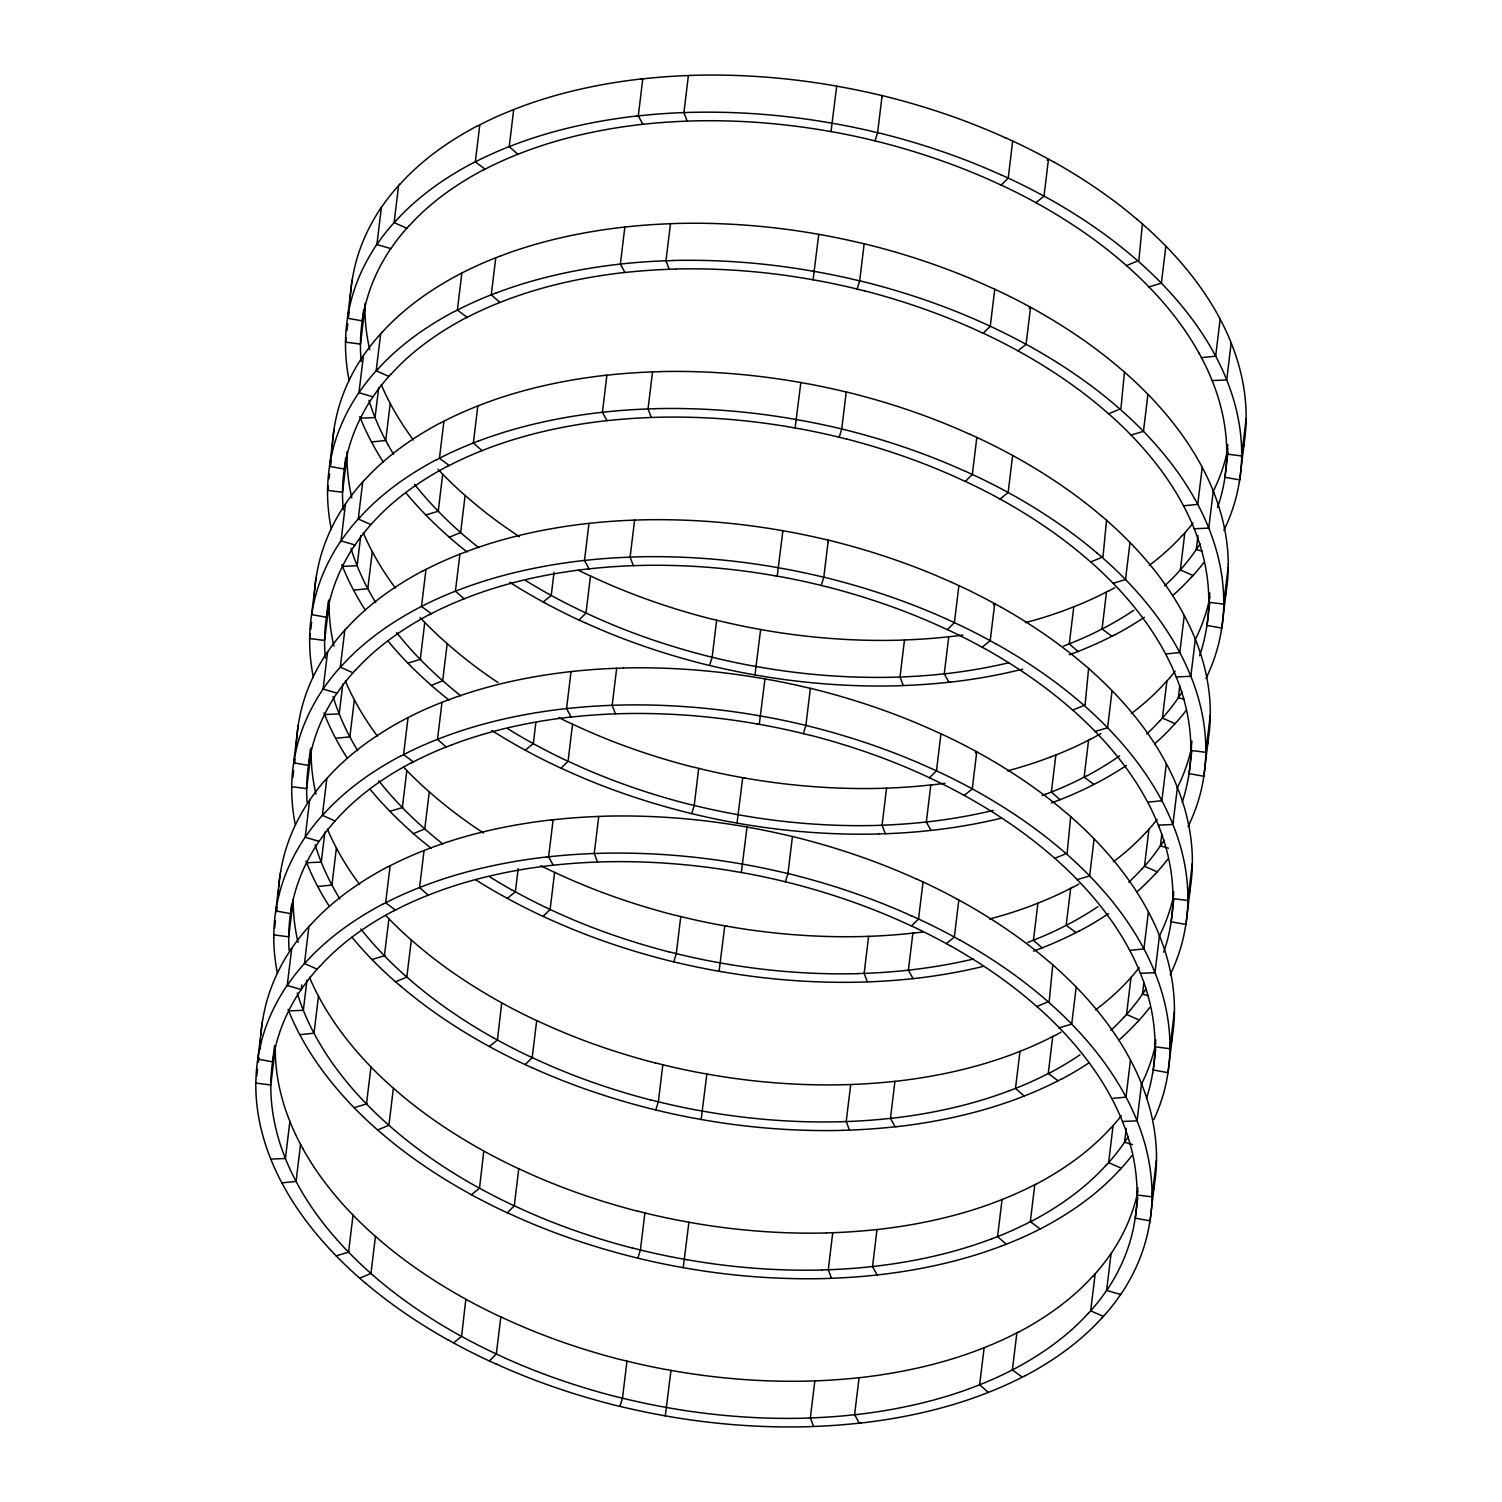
<?xml version="1.0" encoding="UTF-8"?>
<svg xmlns="http://www.w3.org/2000/svg" width="1502" height="1502" viewBox="0 0 1502 1502"><rect width="100%" height="100%" fill="white"/><g stroke="black" fill="none" stroke-linecap="round" stroke-linejoin="round"><path stroke-width="1.5" d="M260.334 1048.865L260.39 1043.008A549.319 307.966 6.9 0 1 260.559 1039.102M273.777 937.736L273.852 931.86A549.319 307.966 6.9 0 1 275.223 914.418L276.086 908.654M278.302 897.858L278.321 894.817A549.319 307.966 6.9 0 1 278.602 888.977M296.232 749.686L296.269 746.625A549.319 307.966 6.9 0 1 297.64 729.183L298.504 723.438A522.095 292.702 6.9 0 1 326.948 652.75M311.214 748.015L311.139 753.722A550.107 308.417 6.9 0 0 315.964 794.22M314.162 601.495L314.2 598.453A549.319 307.966 6.9 0 1 315.57 581.011L316.434 575.247M329.145 599.824L329.069 605.531A550.107 308.417 6.9 0 0 333.895 646.029M332.092 453.304L332.13 450.262A549.319 307.966 6.9 0 1 333.519 432.82L334.364 427.056A522.095 292.702 6.9 0 1 362.808 356.387L366.432 351.374A490.196 274.828 6.9 0 1 378.035 336.692L382.259 331.961M347 457.359L347.075 451.633M365.005 303.46L364.93 309.168A550.107 308.417 6.9 0 0 369.755 349.666M1155 1044.641L1154.925 1050.367A534.299 299.555 6.9 0 1 1153.574 1067.34L1152.747 1072.935M1228.223 564.264L1228.148 570.14A549.319 307.966 6.9 0 1 1226.777 587.582L1225.914 593.346M262.306 1022.092L257.818 1059.135L272.594 1061.82L274.566 1045.599M280.236 873.901L275.748 910.944L290.524 913.629L291.651 904.373M298.166 725.71L293.679 762.772L308.454 765.438L310.426 749.235M316.096 577.538L311.609 614.581L326.403 617.266L328.356 601.044M334.026 429.347L329.539 466.39L344.334 469.075L345.723 457.509M351.956 281.174L347.469 318.217L362.264 320.902L363.653 309.318M256.711 1076.145L257.555 1069.199M258.4 1062.252L258.964 1057.615M274.659 927.954L275.486 921.008M276.612 911.752L277.175 907.114M292.871 777.454L293.697 770.507M294.542 763.579L295.105 758.942M310.238 633.9L309.675 638.538L324.62 640.434L329.088 603.391M310.801 629.282L311.627 622.335M328.168 485.728L327.605 490.365L342.55 492.262L347.037 455.2M329.013 478.781L329.576 474.144M330.684 464.888L331.247 460.25M346.098 337.537L345.535 342.174L360.48 344.071L364.967 307.028M346.943 330.59L347.788 323.643M348.614 316.697L349.177 312.078M311.158 751.582L306.69 788.625L291.745 786.729M291.707 948.4L287.239 985.443L301.226 989.555L301.789 984.918M309.637 800.209L305.169 837.252L319.156 841.364M327.586 652.018L323.099 689.061L337.105 693.192M345.516 503.846L341.029 540.889L355.035 545.001M363.446 355.655L358.959 392.698L372.965 396.828M381.377 207.483L376.889 244.526L390.895 248.637M308.924 926.49L304.455 963.533L317.166 969.166M326.854 778.299L322.386 815.361L335.096 820.974M344.803 630.127L340.316 667.17L353.045 672.783M362.733 481.935L358.246 518.979L370.975 524.611M380.663 333.763L376.176 370.806L388.905 376.42M398.593 185.572L394.106 222.615L406.835 228.248M289.886 1121.412L285.399 1158.474L270.811 1159.112M306.971 980.186L303.329 1010.283L288.741 1010.921M324.901 831.995L321.259 862.092L306.671 862.749M342.832 683.823L339.189 713.919L324.601 714.558M360.762 535.632L357.119 565.728L342.531 566.385M378.711 387.441L375.068 417.556L360.48 418.194M300.55 1144.374L296.063 1181.417L281.85 1182.863M318.48 996.183L314.012 1033.226L299.78 1034.671M336.41 848.01L331.942 885.053L317.729 886.499M354.359 699.819L349.872 736.862L335.659 738.308M372.289 551.628L367.802 588.69L353.59 590.136M390.22 403.456L385.732 440.499L371.52 441.945M390.126 865.772L385.639 902.815L395.477 910.099L400.001 907.734A408.957 229.28 6.9 0 1 426.887 895.718L433.928 892.977A387.835 217.433 6.9 0 1 551.76 865.34L560.34 864.495A379.293 212.646 6.9 0 1 595.036 862.129L603.842 861.829A388.642 217.884 6.9 0 1 738.946 872.118L747.996 873.695A410.459 230.125 6.9 0 1 783.894 881.43L792.793 883.645A442.696 248.187 6.9 0 1 911.432 926.021M408.056 717.58L403.569 754.624L413.407 761.908L417.931 759.561A408.957 229.28 6.9 0 1 444.836 747.527L451.858 744.785M425.986 569.408L421.499 606.451L431.337 613.717L435.862 611.37A408.957 229.28 6.9 0 1 462.766 599.336L469.788 596.594A387.835 217.433 6.9 0 1 587.639 568.976M443.916 421.217L439.448 458.26L449.267 465.545L453.811 463.179A408.957 229.28 6.9 0 1 480.696 451.163L487.718 448.422A387.835 217.433 6.9 0 1 605.569 420.785L614.13 419.959A379.293 212.646 6.9 0 1 648.826 417.575L657.632 417.274A388.642 217.884 6.9 0 1 792.737 427.563L801.786 429.159A410.459 230.125 6.9 0 1 837.684 436.875L846.584 439.091M461.846 273.026L457.378 310.088L467.197 317.354L471.741 315.007A408.957 229.28 6.9 0 1 498.626 302.972L505.667 300.231A387.835 217.433 6.9 0 1 623.499 272.594L632.06 271.768A379.293 212.646 6.9 0 1 666.757 269.384L675.562 269.102M479.795 124.854L475.308 161.897L485.127 169.182L489.671 166.816A408.957 229.28 6.9 0 1 516.557 154.8L523.597 152.059A387.835 217.433 6.9 0 1 641.429 124.422L649.99 123.577A379.293 212.646 6.9 0 1 684.687 121.211L693.492 120.911A388.642 217.884 6.9 0 1 828.597 131.2L837.647 132.777A410.459 230.125 6.9 0 1 873.544 140.512L882.444 142.728A442.696 248.187 6.9 0 1 1001.083 185.103M348.558 1252.142L353.045 1215.099M366.488 1103.97L370.975 1066.927M384.418 955.779L388.905 918.736M402.348 807.607L406.835 770.564M420.297 659.416L424.766 622.372M438.227 511.224L442.696 474.181M302.878 1148.673A550.314 308.53 6.9 0 0 348.295 1210.161L353.439 1215.512A534.393 299.611 6.9 0 0 375.444 1236.428L370.975 1273.471L359.598 1278.183L358.771 1277.357A549.413 308.023 6.9 0 1 336.148 1255.86A564.527 316.49 6.9 0 1 284.216 1187.181L281.005 1181.267A571.473 320.395 6.9 0 1 272.575 1163.412L270.135 1157.441A565.127 316.828 6.9 0 1 255.809 1085.908L255.922 1080.051A549.319 307.966 6.9 0 1 257.293 1062.59L258.156 1056.845A522.095 292.702 6.9 0 1 286.6 986.157M351.937 937.192A564.527 316.49 6.9 0 0 371.97 959.496A549.413 308.023 6.9 0 0 394.632 980.994L395.458 981.801L406.835 977.107L411.323 940.064A534.393 299.611 6.9 0 1 389.3 919.149L385.751 915.45M403.681 767.259L407.23 770.958A534.393 299.611 6.9 0 0 429.253 791.873L424.766 828.916A508.896 285.305 6.9 0 0 442.846 843.993M387.798 640.828A564.527 316.49 6.9 0 0 407.849 663.133A549.413 308.023 6.9 0 0 430.492 684.63L431.318 685.438L442.696 680.744L447.183 643.682A534.393 299.611 6.9 0 1 425.16 622.786L420.053 617.435M437.983 469.244L443.09 474.594A534.393 299.611 6.9 0 0 465.113 495.51L460.626 532.553A508.896 285.305 6.9 0 0 478.706 547.61M424.052 850.507L419.565 887.551L428.22 895.192M441.982 702.316L437.495 739.36L446.15 747.02M459.912 554.125L455.425 591.187L464.08 598.829M477.843 405.953L473.355 442.996L482.011 450.638M495.773 257.762L491.285 294.805L499.941 302.465M513.703 109.59L509.234 146.633L517.871 154.274M518.171 868.644L515.374 891.812L507.3 898.346M535.838 722.781L533.304 743.621L525.249 750.155M554.05 572.281L551.234 595.449L543.18 601.983M553.111 819.773L548.624 856.816L553.262 865.246M571.042 671.582L566.554 708.625L571.192 717.055M588.972 523.409L584.503 560.453L589.122 568.882M606.902 375.218L602.433 412.261L607.052 420.691M624.851 227.027L620.364 264.089L624.982 272.519M642.781 78.855L638.294 115.898L642.912 124.328M507.244 1212.771L514.266 1205.843L518.753 1168.781A475.345 266.492 6.9 0 1 487.662 1153.142L480.152 1149.011A508.896 285.305 6.9 0 1 393.468 1088.218M525.174 1064.599L532.196 1057.652L536.683 1020.609A475.345 266.492 6.9 0 1 505.592 1004.969L498.082 1000.82A508.896 285.305 6.9 0 1 411.398 940.027M561.035 768.217L568.056 761.289L572.544 724.246A475.345 266.492 6.9 0 1 558.744 717.58M598.735 816.468L594.248 853.512L597.514 862.035M616.665 668.277L612.178 705.32L615.444 713.863M634.595 520.105L630.108 557.148L633.375 565.672M652.525 371.914L648.038 408.957L651.305 417.481M670.455 223.723L665.987 260.785L669.254 269.309M688.385 75.551L683.917 112.594L687.184 121.118M500.917 1316.897A442.696 248.187 6.9 0 0 619.5 1359.366L626.972 1361.094L622.485 1398.137L619.913 1406.36A425.479 238.536 6.9 0 0 657.125 1414.358L666.494 1416.067A403.662 226.314 6.9 0 0 806.856 1426.75L815.98 1426.374A394.313 221.076 6.9 0 0 852.066 1423.896L860.928 1422.976M637.486 1211.1L644.902 1212.921L640.415 1249.964L637.843 1258.169A454.261 254.664 6.9 0 1 514.21 1215.869L505.855 1212.133A490.365 274.922 6.9 0 1 473.787 1196.005L466.033 1191.743A522.32 292.834 6.9 0 1 382.822 1134.386L376.702 1129.166A549.413 308.023 6.9 0 1 354.078 1107.669A564.527 316.49 6.9 0 1 302.146 1038.99L298.936 1033.076A571.473 320.395 6.9 0 1 290.506 1015.239L288.065 1009.269M655.416 1062.909L662.833 1064.73L658.345 1101.773L655.773 1109.978A454.261 254.664 6.9 0 1 532.14 1067.678M554.707 872.343A442.696 248.187 6.9 0 0 673.29 914.812L680.763 916.539L676.294 953.582L673.703 961.806A425.479 238.536 6.9 0 0 710.915 969.804L720.284 971.512M691.277 766.546L698.693 768.367L694.224 805.41L691.633 813.615A454.261 254.664 6.9 0 1 568 771.315L559.645 767.578A490.365 274.922 6.9 0 1 527.577 751.451L519.823 747.189A522.32 292.834 6.9 0 1 491.792 730.46M590.568 575.979A442.696 248.187 6.9 0 0 709.151 618.448L716.642 620.176L712.155 657.219L709.564 665.442A425.479 238.536 6.9 0 0 746.776 673.44L756.144 675.149A403.662 226.314 6.9 0 0 896.525 685.832L905.65 685.456A394.313 221.076 6.9 0 0 941.716 682.978L950.578 682.058M670.981 1370.425L665.311 1415.842M688.911 1222.234L683.241 1267.65M706.86 1074.061L701.171 1119.478M724.79 925.87L719.101 971.287M742.72 777.679L737.031 823.115M760.65 629.507L754.962 674.924M747.038 827.076L741.35 872.493M764.969 678.885L759.28 724.321M782.899 530.713L777.21 576.13M800.829 382.522L795.14 427.939M818.759 234.35L813.089 279.766M836.689 86.158L831.019 131.575M785.358 881.824L787.949 873.62L792.436 836.558A425.479 238.536 6.9 0 0 755.224 828.56L745.856 826.851A403.662 226.314 6.9 0 0 605.475 816.168L596.35 816.544A394.313 221.076 6.9 0 0 560.284 819.022L551.422 819.942M623.405 667.996A403.662 226.314 6.9 0 1 763.767 678.735L773.154 680.368A425.479 238.536 6.9 0 1 810.367 688.385L805.879 725.428L803.307 733.633L801.824 733.239A410.459 230.125 6.9 0 0 765.926 725.522L756.895 723.87M774.825 575.698L783.856 577.331A410.459 230.125 6.9 0 1 819.754 585.067L821.237 585.461L823.809 577.237L828.297 540.194A425.479 238.536 6.9 0 0 791.085 532.196L781.716 530.488M659.284 371.614A403.662 226.314 6.9 0 1 799.627 382.353L809.015 384.005A425.479 238.536 6.9 0 1 846.227 392.022L841.74 429.065L839.167 437.27M675.543 269.027A388.642 217.884 6.9 0 1 810.667 279.372L819.716 280.968A410.459 230.125 6.9 0 1 855.614 288.684L857.098 289.079L859.67 280.874L864.157 243.831A425.479 238.536 6.9 0 0 826.945 235.833L817.576 234.124A403.662 226.314 6.9 0 0 677.214 223.441L668.071 223.817A394.313 221.076 6.9 0 0 632.004 226.276L623.142 227.215A402.855 225.863 6.9 0 0 500.748 255.884M875.028 140.906L877.619 132.702L882.087 95.64A425.479 238.536 6.9 0 0 844.875 87.642L835.506 85.933A403.662 226.314 6.9 0 0 695.144 75.25L686.02 75.626A394.313 221.076 6.9 0 0 649.934 78.104L641.072 79.024M814.816 1380.882L810.348 1417.926L813.615 1426.449M832.746 1232.691L828.278 1269.734L831.545 1278.277M850.695 1084.519L846.208 1121.562L849.475 1130.086M868.625 936.328L864.138 973.371L867.405 981.895M886.555 788.137L882.068 825.18L885.335 833.723M904.486 639.965L899.998 677.008L903.265 685.532M859.088 1377.672L854.6 1414.715L859.219 1423.145M877.018 1229.481L872.531 1266.543L877.149 1274.973M894.948 1081.309L890.461 1118.352L895.098 1126.782M912.878 933.117L908.391 970.161L913.028 978.591M930.808 784.945L926.34 821.988L930.958 830.418M948.738 636.754L944.27 673.797L948.888 682.227M923.035 881.956L918.548 918.999L911.526 925.945A475.345 266.492 6.9 0 1 942.599 941.585L950.128 945.716M940.965 733.783L936.478 770.826L929.456 777.754A442.696 248.187 6.9 0 0 810.78 735.36M958.896 585.592L954.408 622.635L947.387 629.582A475.345 266.492 6.9 0 1 978.478 645.222L985.988 649.352M976.826 437.401L972.338 474.463L965.317 481.391A475.345 266.492 6.9 0 1 996.408 497.031L1003.918 501.18A508.896 285.305 6.9 0 1 1090.602 561.973M994.756 289.229L990.269 326.272L983.247 333.219A475.345 266.492 6.9 0 1 1014.338 348.858L1021.848 352.989A508.896 285.305 6.9 0 1 1108.532 413.782M1012.686 141.038L1008.217 178.081L1001.177 185.028A475.345 266.492 6.9 0 1 1032.268 200.667L1039.778 204.798A508.896 285.305 6.9 0 1 1126.462 265.61A534.393 299.611 6.9 0 1 1148.561 286.488L1153.686 291.839A550.314 308.53 6.9 0 1 1199.122 353.327M958.82 900.017L954.352 937.06L946.279 943.613M1012.63 455.481L1008.142 492.525L1000.069 499.058M984.129 1347.726L979.642 1384.769L988.297 1392.41M1002.059 1199.535L997.572 1236.578L1006.227 1244.238M1019.989 1051.362L1015.502 1088.406L1024.157 1096.047M1037.92 903.171L1033.432 940.214L1042.088 947.875M1055.85 754.98L1051.362 792.023L1060.018 799.684M1073.78 606.808L1069.293 643.851L1077.948 651.492M956.492 898.74L964.228 903.002A522.32 292.834 6.9 0 1 1047.457 960.36L1052.752 964.735L1049.091 1002.604A549.413 308.023 6.9 0 1 1071.715 1024.101A564.527 316.49 6.9 0 1 1123.646 1092.78L1126.857 1098.694A571.473 320.395 6.9 0 1 1135.287 1116.549L1137.727 1122.52A565.127 316.828 6.9 0 1 1152.034 1194.052L1151.94 1199.91A549.319 307.966 6.9 0 1 1150.551 1217.371L1149.706 1223.116M810.404 688.292A454.261 254.664 6.9 0 1 934 730.685L942.355 734.422A490.365 274.922 6.9 0 1 974.423 750.549L982.177 754.811A522.32 292.834 6.9 0 1 1065.387 812.169L1070.682 816.562L1067.021 854.431A549.413 308.023 6.9 0 1 1089.645 875.929A564.527 316.49 6.9 0 1 1141.576 944.608L1144.787 950.522A571.473 320.395 6.9 0 1 1153.217 968.358L1155.658 974.329A565.127 316.828 6.9 0 1 1169.964 1045.861L1169.87 1051.738A549.319 307.966 6.9 0 1 1168.481 1069.18L1167.636 1074.944A522.095 292.702 6.9 0 1 1153.874 1119.478M1000.144 606.601A522.32 292.834 6.9 0 1 1083.317 663.978L1088.612 668.371L1084.951 706.24A549.413 308.023 6.9 0 1 1107.575 727.738A564.527 316.49 6.9 0 1 1159.506 796.417L1162.717 802.331A571.473 320.395 6.9 0 1 1171.147 820.167L1173.588 826.156A565.127 316.828 6.9 0 1 1187.913 897.67L1187.8 903.547A549.319 307.966 6.9 0 1 1186.43 920.989L1185.566 926.753M1101.323 515.787L1106.542 520.199L1102.881 558.049A549.413 308.023 6.9 0 1 1125.505 579.547A564.527 316.49 6.9 0 1 1177.437 648.226L1180.647 654.14A571.473 320.395 6.9 0 1 1189.077 671.995L1191.518 677.965A565.127 316.828 6.9 0 1 1205.843 749.498L1205.731 755.375A549.319 307.966 6.9 0 1 1204.36 772.817L1203.496 778.562A522.095 292.702 6.9 0 1 1188.044 826.663M864.213 243.737A454.261 254.664 6.9 0 1 987.79 286.131L996.145 289.867A490.365 274.922 6.9 0 1 1028.213 305.995L1035.967 310.257A522.32 292.834 6.9 0 1 1119.178 367.615L1124.472 372.008L1120.811 409.877A549.413 308.023 6.9 0 1 1143.454 431.374A564.527 316.49 6.9 0 1 1195.367 500.053M1137.183 219.405L1142.402 223.817L1138.741 261.686A549.413 308.023 6.9 0 1 1161.384 283.183A564.527 316.49 6.9 0 1 1213.297 351.862L1216.507 357.776A571.473 320.395 6.9 0 1 1224.956 375.631L1227.378 381.602A565.127 316.828 6.9 0 1 1241.703 453.135L1241.61 458.992A549.319 307.966 6.9 0 1 1240.22 476.453L1239.357 482.198M1018.731 1331.917L1016.873 1332.818L1012.386 1369.862L1007.842 1372.227A408.957 229.28 6.9 0 1 980.956 1384.262L973.934 1387.003A387.835 217.433 6.9 0 1 856.084 1414.621M1036.662 1183.726L1034.803 1184.646L1030.316 1221.689L1025.791 1224.036A408.957 229.28 6.9 0 1 998.886 1236.071L991.864 1238.812M1054.592 1035.554L1052.733 1036.455L1048.246 1073.498L1043.721 1075.864A408.957 229.28 6.9 0 1 1016.816 1087.88L1009.795 1090.621M1072.522 887.363L1070.663 888.283L1066.176 925.326L1061.651 927.673A408.957 229.28 6.9 0 1 1034.765 939.708L1027.725 942.449M1090.452 739.191L1088.593 740.092L1084.125 777.135L1079.581 779.5A408.957 229.28 6.9 0 1 1052.695 791.516L1045.655 794.258M1108.382 590.999L1106.523 591.901L1102.055 628.944L1097.511 631.309A408.957 229.28 6.9 0 1 1070.626 643.344L1063.585 646.085M1052.752 964.735L1053.559 965.561A549.413 308.023 6.9 0 1 1076.202 987.058L1071.715 1024.101L1058.816 1027.969M1070.682 816.562L1071.508 817.37A549.413 308.023 6.9 0 1 1094.132 838.867L1089.645 875.929L1076.746 879.778M1106.542 520.199L1107.368 521.006A549.413 308.023 6.9 0 1 1129.992 542.504L1125.524 579.547L1112.625 583.414M1124.472 372.008L1125.298 372.834A549.413 308.023 6.9 0 1 1147.922 394.331L1143.454 431.374L1130.555 435.223M1142.402 223.817L1143.229 224.643A549.413 308.023 6.9 0 1 1165.852 246.14L1161.384 283.183L1148.486 287.051M1095.165 1273.752L1090.677 1310.814L1103.407 1316.428M1113.095 1125.58L1108.607 1162.623L1121.337 1168.237M1131.025 977.389L1126.556 1014.432L1139.267 1020.065M1148.955 829.217L1144.486 866.26L1157.197 871.873M1166.904 681.026L1162.417 718.069L1175.146 723.701M1184.834 532.835L1180.347 569.896L1193.076 575.51M1130.48 1060.055L1125.993 1097.098L1111.78 1098.544M1148.41 911.864L1143.923 948.926L1129.711 950.372M1166.341 763.692L1161.872 800.735L1147.641 802.181M1184.271 615.501L1179.802 652.544L1165.59 653.99M1202.22 467.329L1197.732 504.372L1183.52 505.817M1220.15 319.137L1215.662 356.181L1201.45 357.626M1111.104 1253.363L1106.617 1290.406L1120.623 1294.517M1126.237 1128.34L1124.547 1142.233L1132.564 1144.58M1143.886 982.458L1142.496 994.042L1148.486 995.807M1161.816 834.286L1160.426 845.851L1168.425 848.217M1179.746 686.095L1178.357 697.679L1184.346 699.444M1197.958 535.594L1196.287 549.488L1202.295 551.253M1141.52 1083.806L1137.052 1120.849L1122.463 1121.487M1159.469 935.615L1154.982 972.676L1140.393 973.315M1177.399 787.442L1172.912 824.485L1158.324 825.124M1195.329 639.251L1190.842 676.294L1176.254 676.951M1213.259 491.079L1208.772 528.122L1194.184 528.76M1231.189 342.888L1226.702 379.931L1212.114 380.588M1137.878 1188.026L1137.033 1194.972L1151.978 1196.869L1156.465 1159.826M1155.808 1039.853L1154.963 1046.8L1169.908 1048.696L1174.395 1011.635M1173.738 891.662L1172.912 898.609L1187.838 900.505L1192.325 863.462M1191.95 741.162L1190.842 750.418L1205.768 752.314L1210.255 715.271M1209.88 592.99L1208.772 602.246L1223.698 604.142L1228.185 567.099M1227.829 444.799L1226.702 454.055L1241.647 455.951L1246.116 418.908M1137.784 1197.319L1135.249 1218.16L1150.044 1220.826L1154.531 1183.783M1155.714 1049.128L1153.198 1069.968L1167.974 1072.653L1172.968 1032.137A549.319 307.966 6.9 0 0 1174.357 1014.695L1174.433 1008.818A565.127 316.828 6.9 0 0 1160.107 937.286L1157.704 931.315A571.473 320.395 6.9 0 0 1149.274 913.46L1146.082 907.546A564.527 316.49 6.9 0 0 1094.151 838.867M1173.926 898.628L1171.128 921.777L1185.904 924.462L1190.391 887.419M1191.856 750.456L1189.058 773.605L1203.834 776.29L1208.321 739.228M1209.786 602.264L1206.988 625.414L1221.764 628.099L1226.252 591.056M1227.998 451.764L1224.919 477.242L1239.694 479.908L1244.182 442.865M352.294 278.884L351.449 284.629A549.319 307.966 6.9 0 0 350.06 302.09M311.947 612.29L311.102 618.054A549.319 307.966 6.9 0 0 309.712 635.496L309.637 641.373A565.127 316.828 6.9 0 0 313.298 676.989M280.574 871.611L279.71 877.375A549.319 307.966 6.9 0 0 278.734 887.025M362.695 317.936L361.869 323.531A534.299 299.555 6.9 0 0 360.518 340.503L360.442 346.211A550.107 308.417 6.9 0 0 361.193 361.55M262.643 1019.802L261.78 1025.547A549.319 307.966 6.9 0 0 260.804 1035.216M344.765 466.127L343.939 471.722A534.299 299.555 6.9 0 0 342.587 488.694L342.512 494.402A550.107 308.417 6.9 0 0 343.263 509.741M308.905 762.49L308.079 768.085A534.299 299.555 6.9 0 0 306.727 785.058L306.652 790.765A550.107 308.417 6.9 0 0 307.084 802.256M273.045 1058.854L272.2 1064.449A534.299 299.555 6.9 0 0 270.867 1081.421L270.792 1087.129A550.107 308.417 6.9 0 0 284.742 1156.765L287.07 1162.567A556.435 311.965 6.9 0 0 295.293 1179.952L298.372 1185.716A550.314 308.53 6.9 0 0 343.808 1247.204L348.952 1252.555A534.393 299.611 6.9 0 0 370.975 1273.471A508.896 285.305 6.9 0 0 457.659 1334.283L465.245 1338.376A475.345 266.492 6.9 0 0 496.336 1354.015A442.696 248.187 6.9 0 0 615.013 1396.409L623.968 1398.531A410.459 230.125 6.9 0 0 659.866 1406.266L668.897 1407.9A388.642 217.884 6.9 0 0 804.039 1418.207L812.826 1417.832A379.293 212.646 6.9 0 0 847.522 1415.466L856.046 1414.565M1188.608 776.553L1189.453 770.958A534.299 299.555 6.9 0 0 1190.786 753.985L1190.861 748.278A550.107 308.417 6.9 0 0 1176.911 678.66L1174.583 672.84A556.435 311.965 6.9 0 0 1166.359 655.454L1163.28 649.709A550.314 308.53 6.9 0 0 1117.845 588.202L1112.7 582.851A534.393 299.611 6.9 0 0 1090.696 561.936L1102.055 557.242L1096.836 552.83M1221.426 630.389L1222.29 624.625A549.319 307.966 6.9 0 0 1223.661 607.183L1223.736 601.307A565.127 316.828 6.9 0 0 1209.429 529.774L1207.007 523.804A571.473 320.395 6.9 0 0 1198.577 505.967L1195.404 500.053M1190.053 889.71L1190.898 883.946A549.319 307.966 6.9 0 0 1192.288 866.504L1192.363 860.627A565.127 316.828 6.9 0 0 1178.037 789.094L1175.634 783.124A571.473 320.395 6.9 0 0 1167.204 765.288L1164.031 759.374A564.527 316.49 6.9 0 0 1112.081 690.676M881.618 97.348L882.087 95.64M827.827 541.903L828.297 540.194M380.851 208.234L384.362 203.202A490.196 274.828 6.9 0 1 395.965 188.52L400.189 183.77M376.364 245.277L379.875 240.245A490.196 274.828 6.9 0 1 391.478 225.563L395.721 220.813M390.426 249.313L393.824 244.432A475.176 266.398 6.9 0 1 405.071 230.2L409.182 225.6M358.434 393.468L361.944 388.417A490.196 274.828 6.9 0 1 373.547 373.754L377.791 369.004M340.503 541.64L344.014 536.608A490.196 274.828 6.9 0 1 355.617 521.926L359.842 517.176M354.547 545.677L357.964 540.795A475.176 266.398 6.9 0 1 369.21 526.564L373.303 521.983A440.799 247.117 6.9 0 1 447.277 466.371M327.042 652.788L330.553 647.737A490.196 274.828 6.9 0 1 342.174 633.074L346.399 628.324M336.617 693.868L340.034 688.986A475.176 266.398 6.9 0 1 351.28 674.755L355.373 670.155M291.181 949.151L294.692 944.12A490.196 274.828 6.9 0 1 306.314 929.438L310.538 924.688M286.694 986.194L290.205 981.163A490.196 274.828 6.9 0 1 301.827 966.481L306.051 961.731M300.757 990.231L304.155 985.35A475.176 266.398 6.9 0 1 315.42 971.118L319.513 966.518M1196.756 548.812L1193.358 553.694A475.176 266.398 6.9 0 1 1182.093 567.925L1178 572.525A440.799 247.117 6.9 0 1 1164.651 585.836M1142.966 993.366L1139.567 998.248A475.176 266.398 6.9 0 1 1128.302 1012.479L1124.209 1017.079M1111.574 1252.687L1108.176 1257.568A475.176 266.398 6.9 0 1 1096.929 1271.8L1092.818 1276.4M1107.105 1289.73L1103.688 1294.611A475.176 266.398 6.9 0 1 1092.442 1308.843L1088.349 1313.443M1121.149 1293.766L1117.638 1298.798A490.196 274.828 6.9 0 1 1106.035 1313.48L1101.811 1318.23M391.252 373.791L387.14 378.391A475.176 266.398 6.9 0 0 375.894 392.623L372.496 397.504A507.075 284.291 6.9 0 0 344.878 466.127M364.329 480.133L360.105 484.883A490.196 274.828 6.9 0 0 348.502 499.565L344.991 504.597A522.095 292.702 6.9 0 0 316.546 575.266M341.912 665.367L337.687 670.117A490.196 274.828 6.9 0 0 326.084 684.799L322.573 689.831A522.095 292.702 6.9 0 0 294.129 760.5L293.172 766.227A549.319 307.966 6.9 0 0 291.782 783.687L291.707 789.545A565.127 316.828 6.9 0 0 295.368 825.18M323.981 813.558L319.757 818.29A490.196 274.828 6.9 0 0 308.154 832.972L304.643 838.003A522.095 292.702 6.9 0 0 276.199 908.672M1182.487 535.482L1186.58 530.882A475.176 266.398 6.9 0 0 1193.02 523.053M1191.462 577.312L1195.686 572.562A490.196 274.828 6.9 0 0 1203.609 562.856M1160.07 720.697L1164.163 716.097A475.176 266.398 6.9 0 0 1175.428 701.885L1178.826 697.003A507.075 284.291 6.9 0 0 1182.13 692.065M1146.627 831.845L1150.72 827.245A475.176 266.398 6.9 0 0 1157.16 819.416M1142.14 868.888L1146.233 864.288A475.176 266.398 6.9 0 0 1157.498 850.057L1160.896 845.175A507.075 284.291 6.9 0 0 1164.2 840.256M1155.601 873.676L1159.826 868.926A490.196 274.828 6.9 0 0 1167.749 859.219M1137.671 1021.867L1141.896 1017.117A490.196 274.828 6.9 0 0 1149.819 1007.41M1110.748 1128.209L1114.859 1123.609A475.176 266.398 6.9 0 0 1121.299 1115.779M1106.279 1165.252L1110.372 1160.652A475.176 266.398 6.9 0 0 1121.618 1146.42L1125.036 1141.539A507.075 284.291 6.9 0 0 1128.321 1136.62M1119.741 1170.039L1123.965 1165.308A490.196 274.828 6.9 0 0 1131.888 1155.582M578.965 620.044L585.987 613.098L590.474 576.055A475.345 266.492 6.9 0 1 578.627 570.366M543.104 916.408L550.126 909.461L554.613 872.418A475.345 266.492 6.9 0 1 540.814 865.753M489.314 1360.962L496.336 1354.015L500.823 1316.972A475.345 266.492 6.9 0 1 469.732 1301.333L462.222 1297.202A508.896 285.305 6.9 0 1 375.538 1236.39M1047.101 160.226L1048.49 159.099L1044.003 196.142L1035.929 202.695M1029.17 308.398L1030.56 307.29L1026.073 344.334L1017.999 350.867M501.687 1003.129L497.444 1039.985L489.37 1046.518M993.31 604.78L994.699 603.654L990.212 640.697L982.139 647.231M483.757 1151.321L479.514 1188.176L471.44 1194.71M975.38 752.953L976.751 751.845L972.282 788.888L964.209 795.422M465.827 1299.493L461.583 1336.348L453.51 1342.901M1106.523 591.901L1101.999 594.266A408.957 229.28 6.9 0 1 1075.113 606.282L1068.072 609.023A387.835 217.433 6.9 0 1 1025.415 622.654M1088.593 740.092L1084.068 742.439A408.957 229.28 6.9 0 1 1057.164 754.473L1050.142 757.215M1070.663 888.283L1066.138 890.63A408.957 229.28 6.9 0 1 1039.234 902.664L1032.212 905.406A387.835 217.433 6.9 0 1 989.555 919.017M1052.733 1036.455L1048.189 1038.821A408.957 229.28 6.9 0 1 1021.304 1050.837L1014.282 1053.578A387.835 217.433 6.9 0 1 896.431 1081.215L887.87 1082.041A379.293 212.646 6.9 0 1 853.174 1084.425L844.368 1084.726A388.642 217.884 6.9 0 1 709.263 1074.437L700.214 1072.841A410.459 230.125 6.9 0 1 664.316 1065.125L662.833 1064.73M1034.803 1184.646L1030.259 1186.993A408.957 229.28 6.9 0 1 1003.374 1199.028L996.333 1201.769A387.835 217.433 6.9 0 1 878.501 1229.406L869.94 1230.232A379.293 212.646 6.9 0 1 835.243 1232.616L826.438 1232.898M1016.873 1332.818L1012.329 1335.184A408.957 229.28 6.9 0 1 985.443 1347.2L978.403 1349.941A387.835 217.433 6.9 0 1 860.571 1377.578L852.01 1378.423A379.293 212.646 6.9 0 1 817.313 1380.789L808.508 1381.089A388.642 217.884 6.9 0 1 673.403 1370.8L664.353 1369.223A410.459 230.125 6.9 0 1 628.456 1361.488L626.972 1361.094M476.829 126.356L483.456 122.976A423.977 237.691 6.9 0 1 511.337 110.51L518.622 107.656A402.855 225.863 6.9 0 1 641.035 78.968M472.341 163.399L478.969 160.019A423.977 237.691 6.9 0 1 506.85 147.553L514.153 144.718A402.855 225.863 6.9 0 1 636.548 116.011M454.411 311.59L461.039 308.21A423.977 237.691 6.9 0 1 488.92 295.744L496.223 292.89M440.968 422.719L447.596 419.34A423.977 237.691 6.9 0 1 475.477 406.873L482.762 404.038A402.855 225.863 6.9 0 1 605.175 375.331M436.481 459.781L443.109 456.383A423.977 237.691 6.9 0 1 470.99 443.916L478.274 441.081M423.038 570.91L429.666 567.531A423.977 237.691 6.9 0 1 457.528 555.064L464.831 552.21A402.855 225.863 6.9 0 1 587.244 523.522L596.144 522.64A394.313 221.076 6.9 0 1 632.211 520.18L641.373 519.88A403.662 226.314 6.9 0 1 781.697 530.544M400.621 756.144L407.249 752.765A423.977 237.691 6.9 0 1 435.129 740.279L442.414 737.444A402.855 225.863 6.9 0 1 564.827 708.756L573.726 707.874A394.313 221.076 6.9 0 1 609.793 705.396L618.955 705.095A403.662 226.314 6.9 0 1 759.28 715.778L768.667 717.43A425.479 238.536 6.9 0 1 805.879 725.428A454.261 254.664 6.9 0 1 929.513 767.729L937.868 771.465A490.365 274.922 6.9 0 1 969.935 787.592L977.689 791.854A522.32 292.834 6.9 0 1 1060.9 849.212L1066.195 853.605L1054.817 858.318A534.393 299.611 6.9 0 1 1076.84 879.214L1081.947 884.565A550.314 308.53 6.9 0 1 1127.382 946.072L1130.499 951.836A556.435 311.965 6.9 0 1 1138.723 969.203L1141.088 975.023A550.107 308.417 6.9 0 1 1155.019 1044.641M387.159 867.274L393.787 863.894A423.977 237.691 6.9 0 1 421.668 851.427L428.971 848.574A402.855 225.863 6.9 0 1 551.384 819.885M382.691 904.317L389.318 900.937A423.977 237.691 6.9 0 1 417.18 888.471L424.484 885.636A402.855 225.863 6.9 0 1 546.897 856.929M1114.841 634.726L1108.213 638.106A423.977 237.691 6.9 0 1 1080.332 650.573L1073.029 653.426A402.855 225.863 6.9 0 1 1069.293 654.759M1078.962 931.09L1072.334 934.469A423.977 237.691 6.9 0 1 1044.472 946.936L1037.169 949.79A402.855 225.863 6.9 0 1 1033.432 951.123M1061.032 1079.281L1054.404 1082.66A423.977 237.691 6.9 0 1 1026.523 1095.127L1019.238 1097.962A402.855 225.863 6.9 0 1 896.825 1126.669M1025.171 1375.644L1018.544 1379.024A423.977 237.691 6.9 0 1 990.663 1391.49L983.378 1394.344A402.855 225.863 6.9 0 1 860.965 1423.032M483.268 170.083L485.127 169.182M465.338 318.274L467.197 317.354M447.408 466.446L449.267 465.545M429.478 614.637L431.337 613.717M411.548 762.809L413.407 761.908M393.618 911.001L395.477 910.099M1085.984 776.234L1084.125 777.135L1093.944 784.419M1050.105 1072.597L1048.246 1073.498L1058.084 1080.783M1032.174 1220.769L1030.316 1221.689L1040.154 1228.974M1126.556 265.572L1137.915 260.86L1132.696 256.466A522.32 292.834 6.9 0 0 1049.466 199.09L1041.656 194.866A490.365 274.922 6.9 0 0 1009.607 178.719L1001.327 174.927M986.063 649.315A508.896 285.305 6.9 0 1 1072.672 710.146L1084.125 705.414L1078.905 701.002A522.32 292.834 6.9 0 0 995.676 643.645M950.184 945.678A508.896 285.305 6.9 0 1 1036.793 1006.528L1048.265 1001.778L1043.045 997.384A522.32 292.834 6.9 0 0 959.797 940.008M405.728 492.637A564.527 316.49 6.9 0 0 425.779 514.942A549.413 308.023 6.9 0 0 448.422 536.439L449.248 537.265L460.626 532.553A534.393 299.611 6.9 0 1 438.622 511.638L433.496 506.287A550.314 308.53 6.9 0 1 414.608 484.414M402.836 807.456L389.938 811.305A549.413 308.023 6.9 0 0 412.562 832.803L413.388 833.629L424.766 828.916A534.393 299.611 6.9 0 1 402.743 808.02L397.636 802.65A550.314 308.53 6.9 0 1 378.748 780.777M377.528 1129.992L388.905 1125.28A508.896 285.305 6.9 0 0 475.59 1186.092L483.175 1190.185A475.345 266.492 6.9 0 0 514.266 1205.843M500.692 255.847L493.407 258.701A423.977 237.691 6.9 0 0 465.526 271.167L458.899 274.547A455.819 255.547 6.9 0 0 382.409 332.017M446.901 700.401L439.598 703.236A423.977 237.691 6.9 0 0 411.736 715.703L405.108 719.101A455.819 255.547 6.9 0 0 328.619 776.553L324.244 781.247A490.196 274.828 6.9 0 0 312.623 795.929L309.112 800.96A522.095 292.702 6.9 0 0 280.667 871.629M1055.099 801.599L1062.402 798.764A423.977 237.691 6.9 0 0 1090.264 786.297L1096.892 782.899A455.819 255.547 6.9 0 0 1126.406 765.476M1001.308 1246.153L1008.593 1243.299A423.977 237.691 6.9 0 0 1036.474 1230.833L1043.101 1227.453A455.819 255.547 6.9 0 0 1119.591 1169.983M438.697 511.093L425.798 514.942M420.767 659.265L407.868 663.133M384.906 955.629L372.008 959.496M1094.695 731.587L1107.575 727.738L1112.062 690.695A549.413 308.023 6.9 0 0 1089.438 669.197L1088.612 668.371M366.957 1103.82L354.078 1107.669M349.027 1251.992L336.129 1255.86M636.585 116.086L645.447 115.147A394.313 221.076 6.9 0 1 681.533 112.669L690.676 112.368A403.662 226.314 6.9 0 1 831 123.033L840.388 124.685A425.479 238.536 6.9 0 1 877.6 132.702M605.212 375.406L614.074 374.467A394.313 221.076 6.9 0 1 650.141 371.989L659.303 371.689M587.676 569.033L596.2 568.132A379.293 212.646 6.9 0 1 630.896 565.747L639.702 565.465A388.642 217.884 6.9 0 1 774.807 575.754M945.716 673.647L937.192 674.548A379.293 212.646 6.9 0 1 902.495 676.933L893.69 677.214A388.642 217.884 6.9 0 1 758.566 666.926L749.536 665.348A410.459 230.125 6.9 0 1 713.619 657.613L704.72 655.398A442.696 248.187 6.9 0 1 586.08 613.023A475.345 266.492 6.9 0 1 554.914 597.458L547.385 593.328A508.896 285.305 6.9 0 1 525.475 580.429M569.746 717.224L578.27 716.323A379.293 212.646 6.9 0 1 612.966 713.938L621.772 713.657A388.642 217.884 6.9 0 1 756.877 723.926M932.254 784.776L923.73 785.677A379.293 212.646 6.9 0 1 889.034 788.062L880.228 788.343A388.642 217.884 6.9 0 1 745.123 778.074M546.935 856.985L555.796 856.065A394.313 221.076 6.9 0 1 591.863 853.587L601.025 853.286A403.662 226.314 6.9 0 1 741.35 863.95L750.737 865.603A425.479 238.536 6.9 0 1 787.949 873.62M914.324 932.967L905.8 933.868A379.293 212.646 6.9 0 1 871.104 936.253L862.298 936.535A388.642 217.884 6.9 0 1 727.193 926.246M891.906 1118.201L883.383 1119.103A379.293 212.646 6.9 0 1 848.686 1121.468L839.881 1121.769A388.642 217.884 6.9 0 1 704.776 1111.48L695.726 1109.903A410.459 230.125 6.9 0 1 659.829 1102.168L650.929 1099.952M896.788 1126.594L887.926 1127.533A394.313 221.076 6.9 0 1 851.859 1130.011L842.697 1130.311M672.746 260.559L663.602 260.86A394.313 221.076 6.9 0 0 627.517 263.319L618.655 264.258A402.855 225.863 6.9 0 0 496.28 292.946M654.816 408.732L645.672 409.032A394.313 221.076 6.9 0 0 609.587 411.51L600.725 412.449A402.855 225.863 6.9 0 0 478.349 441.119M623.443 668.052L614.28 668.352A394.313 221.076 6.9 0 0 578.214 670.831L569.352 671.769A402.855 225.863 6.9 0 0 446.958 700.439M878.557 833.948L887.72 833.648A394.313 221.076 6.9 0 0 923.786 831.169L932.648 830.231A402.855 225.863 6.9 0 0 1000.726 818.308M857.811 973.578L866.616 973.296A379.293 212.646 6.9 0 0 901.313 970.912L909.855 970.01A387.835 217.433 6.9 0 0 973.39 959.008M821.951 1269.941L830.756 1269.659A379.293 212.646 6.9 0 0 865.452 1267.275L873.976 1266.374A387.835 217.433 6.9 0 0 991.808 1238.774M273.815 934.901L288.741 936.797L293.228 899.754L293.209 901.895A550.107 308.417 6.9 0 0 298.034 942.392M255.884 1083.092L270.811 1084.988L275.298 1047.945L275.279 1050.086A550.107 308.417 6.9 0 0 289.21 1119.703L291.557 1125.524A556.435 311.965 6.9 0 0 299.762 1142.909L302.86 1148.673M813.089 271.167L822.458 272.876A425.479 238.536 6.9 0 1 859.67 280.874M745.105 778.13L736.074 776.478A410.459 230.125 6.9 0 1 700.176 768.761L698.693 768.367M727.175 926.302L718.144 924.669A410.459 230.125 6.9 0 1 682.246 916.933L680.763 916.539M686.827 1259.727L677.796 1258.075A410.459 230.125 6.9 0 1 641.898 1250.359L632.999 1248.143M857.098 289.079L864.514 290.9M821.237 585.461L828.653 587.263A442.696 248.187 6.9 0 1 947.293 629.657M803.307 733.633L810.723 735.454M668.859 951.78L677.759 953.995A410.459 230.125 6.9 0 0 713.657 961.712L722.687 963.345A388.642 217.884 6.9 0 0 857.849 973.653M716.642 620.176L718.106 620.57A410.459 230.125 6.9 0 0 754.004 628.305L763.035 629.939A388.642 217.884 6.9 0 0 898.196 640.227L906.964 639.871A379.293 212.646 6.9 0 0 941.66 637.505L950.203 636.604A387.835 217.433 6.9 0 0 962.895 635.064M644.902 1212.921L646.386 1213.316A410.459 230.125 6.9 0 0 682.283 1221.032L691.314 1222.666A388.642 217.884 6.9 0 0 826.457 1232.973M1005.814 137.884L1014.075 141.676A490.365 274.922 6.9 0 1 1046.143 157.823L1053.897 162.085M969.954 434.247L978.215 438.04A490.365 274.922 6.9 0 1 1010.283 454.186L1018.037 458.448A522.32 292.834 6.9 0 1 1101.248 515.806M965.467 471.29L973.728 475.101A490.365 274.922 6.9 0 1 1005.796 491.229L1013.55 495.491A522.32 292.834 6.9 0 1 1096.779 552.849M952.024 582.438L960.285 586.231A490.365 274.922 6.9 0 1 992.353 602.377L1000.107 606.639M585.836 623.199L577.575 619.406A490.365 274.922 6.9 0 1 545.508 603.26M916.164 878.801L924.425 882.594A490.365 274.922 6.9 0 1 956.492 898.74M911.676 915.845L919.937 919.637A490.365 274.922 6.9 0 1 952.005 935.784L959.759 940.045M549.976 919.562L541.715 915.769A490.365 274.922 6.9 0 1 509.647 899.623L501.893 895.361M532.046 1067.753L523.785 1063.96A490.365 274.922 6.9 0 1 491.717 1047.814L483.963 1043.552A522.32 292.834 6.9 0 1 400.752 986.194M496.186 1364.116L487.925 1360.324A490.365 274.922 6.9 0 1 455.857 1344.177L448.103 1339.915M995.619 643.682L987.865 639.42A490.365 274.922 6.9 0 0 955.798 623.274L947.537 619.481A454.261 254.664 6.9 0 0 823.866 577.162M545.508 603.26L537.772 598.998A522.32 292.834 6.9 0 1 509.722 582.269M511.525 889.691L519.054 893.821A475.345 266.492 6.9 0 0 550.126 909.461A442.696 248.187 6.9 0 0 668.803 951.855M493.595 1037.882L501.105 1042.013A475.345 266.492 6.9 0 0 532.196 1057.652M1111.874 636.228L1102.055 628.944L1103.914 628.043A440.799 247.117 6.9 0 0 1133.822 610.263M1076.014 932.592L1066.176 925.326L1068.035 924.406A440.799 247.117 6.9 0 0 1097.943 906.626M1022.205 1377.146L1012.386 1369.862L1014.244 1368.96A440.799 247.117 6.9 0 0 1088.199 1313.386M449.248 537.265L454.468 541.678A522.32 292.834 6.9 0 0 467.028 551.929M431.318 685.438L436.538 689.85A522.32 292.834 6.9 0 0 449.098 700.12M413.388 833.629L418.607 838.041A522.32 292.834 6.9 0 0 431.168 848.292M395.458 981.801L400.677 986.213M359.598 1278.183L364.817 1282.595M1199.14 353.327L1202.238 359.091A556.435 311.965 6.9 0 1 1210.443 376.476L1212.809 382.278A550.107 308.417 6.9 0 1 1226.758 451.914L1226.665 457.622A534.299 299.555 6.9 0 1 1225.313 474.594L1224.487 480.189A507.075 284.291 6.9 0 1 1217.502 507.582M388.042 444.799L384.944 439.035A556.435 311.965 6.9 0 1 376.739 421.649L374.355 415.847A550.107 308.417 6.9 0 1 368.948 400.302M1213.935 492.731L1211.494 486.761A571.473 320.395 6.9 0 0 1203.064 468.924L1199.891 462.991A564.527 316.49 6.9 0 0 1147.96 394.313M1159.018 826.832L1156.653 821.012A556.435 311.965 6.9 0 0 1148.429 803.645L1145.331 797.881A550.314 308.53 6.9 0 0 1099.896 736.393L1094.77 731.042A534.393 299.611 6.9 0 0 1072.747 710.127M359.785 416.523L362.226 422.513A571.473 320.395 6.9 0 0 370.656 440.349L373.848 446.263A564.527 316.49 6.9 0 0 383.217 461.94M341.855 564.714L344.296 570.685A571.473 320.395 6.9 0 0 352.726 588.54L355.918 594.454A564.527 316.49 6.9 0 0 365.286 610.112M323.925 712.906L326.366 718.876A571.473 320.395 6.9 0 0 334.796 736.712L337.969 742.626A564.527 316.49 6.9 0 0 347.356 758.303M305.995 861.078L308.436 867.048A571.473 320.395 6.9 0 0 316.866 884.903L320.039 890.817A564.527 316.49 6.9 0 0 329.426 906.476M1107.199 1289.749A507.075 284.291 6.9 0 0 1134.705 1221.088L1135.643 1215.512A534.299 299.555 6.9 0 0 1136.995 1198.54L1137.07 1192.832A550.107 308.417 6.9 0 0 1123.12 1123.196L1120.774 1117.394A556.435 311.965 6.9 0 0 1112.569 1100.008L1109.471 1094.245A550.314 308.53 6.9 0 0 1064.036 1032.756L1058.91 1027.406A534.393 299.611 6.9 0 0 1036.887 1006.49M319.663 966.575A440.799 247.117 6.9 0 1 393.486 910.925M273.139 1058.872A507.075 284.291 6.9 0 1 300.663 990.212M619.857 1406.435A454.261 254.664 6.9 0 1 496.28 1364.041M448.047 1339.953A522.32 292.834 6.9 0 1 364.873 1282.558M306.201 961.787A455.819 255.547 6.9 0 1 382.559 904.242M787.987 873.526A454.261 254.664 6.9 0 1 911.583 915.92M1149.593 1223.097A522.095 292.702 6.9 0 1 1121.243 1293.804M1101.661 1318.174A455.819 255.547 6.9 0 1 1025.303 1375.719M1137.84 1191.462A507.075 284.291 6.9 0 1 1111.687 1252.706M1153.067 1191.781A522.095 292.702 6.9 0 0 1154.08 1186.054L1155.038 1180.328A549.319 307.966 6.9 0 0 1156.427 1162.867L1156.502 1156.991A565.127 316.828 6.9 0 0 1142.177 1085.477L1139.774 1079.487A571.473 320.395 6.9 0 0 1131.344 1061.651L1128.152 1055.737A564.527 316.49 6.9 0 0 1076.221 987.058M1092.667 1276.343A440.799 247.117 6.9 0 1 1018.863 1331.992M262.737 1019.82A522.095 292.702 6.9 0 1 291.088 949.114M310.689 924.744A455.819 255.547 6.9 0 1 387.047 867.198M792.474 836.483A454.261 254.664 6.9 0 1 916.07 878.877M929.456 777.754A475.345 266.492 6.9 0 1 960.529 793.413L968.058 797.543A508.896 285.305 6.9 0 1 1054.742 858.337M1106.129 1165.195A440.799 247.117 6.9 0 1 1032.306 1220.844M1110.598 1128.152A440.799 247.117 6.9 0 1 1036.793 1183.801M1152.635 1072.916A507.075 284.291 6.9 0 1 1146.383 1098.525M821.97 1270.016A388.642 217.884 6.9 0 1 686.846 1259.671M324.132 813.596A455.819 255.547 6.9 0 1 400.49 756.069M297.227 993.047A550.107 308.417 6.9 0 0 302.672 1008.574L305 1014.394A556.435 311.965 6.9 0 0 313.223 1031.761L316.321 1037.525A550.314 308.53 6.9 0 0 361.757 1099.032L366.882 1104.383A534.393 299.611 6.9 0 0 388.905 1125.28L393.374 1088.237A534.393 299.611 6.9 0 1 371.37 1067.34L366.244 1061.97A550.314 308.53 6.9 0 1 320.827 1000.482L317.692 994.718A556.435 311.965 6.9 0 1 309.487 977.351M289.135 950.447A550.107 308.417 6.9 0 1 288.703 938.938L288.797 933.23A534.299 299.555 6.9 0 1 290.13 916.258L290.975 910.663A507.075 284.291 6.9 0 1 318.593 842.021L322.085 837.177A475.176 266.398 6.9 0 1 333.35 822.946L337.443 818.346A440.799 247.117 6.9 0 1 411.417 762.734M637.843 1258.169A425.479 238.536 6.9 0 0 675.055 1266.167L684.424 1267.876A403.662 226.314 6.9 0 0 824.786 1278.559L833.929 1278.183A394.313 221.076 6.9 0 0 869.996 1275.724L878.858 1274.785A402.855 225.863 6.9 0 0 1001.252 1246.116M632.943 1248.237A442.696 248.187 6.9 0 1 514.36 1205.768M451.914 744.823A387.835 217.433 6.9 0 1 569.709 717.149M277.438 973.352A565.127 316.828 6.9 0 1 273.74 937.736M637.43 1211.175A442.696 248.187 6.9 0 1 518.847 1168.725M1155.77 1043.27A507.075 284.291 6.9 0 1 1141.37 1084.35M1172.011 1037.882A522.095 292.702 6.9 0 1 1170.997 1043.59M1009.738 1090.583A387.835 217.433 6.9 0 1 891.944 1118.258M650.873 1100.046A442.696 248.187 6.9 0 1 532.29 1057.577M655.36 1063.003A442.696 248.187 6.9 0 1 536.777 1020.534M493.538 1037.92A508.896 285.305 6.9 0 1 406.911 977.07M406.835 977.107A534.393 299.611 6.9 0 1 384.812 956.192L379.706 950.841A550.314 308.53 6.9 0 1 360.818 928.968M823.809 577.237A425.479 238.536 6.9 0 0 786.597 569.239L777.229 567.531A403.662 226.314 6.9 0 0 636.867 556.848L627.723 557.223A394.313 221.076 6.9 0 0 591.657 559.702L582.795 560.622A402.855 225.863 6.9 0 0 460.401 589.31L453.06 592.107A423.977 237.691 6.9 0 0 425.179 604.574L418.551 607.953A455.819 255.547 6.9 0 0 342.062 665.424M1158.981 826.832A550.107 308.417 6.9 0 1 1172.949 896.469L1172.855 902.176A534.299 299.555 6.9 0 1 1171.522 919.149L1170.678 924.744A507.075 284.291 6.9 0 1 1163.712 952.137M1139.229 967.607A475.176 266.398 6.9 0 1 1132.79 975.436L1128.697 980.017A440.799 247.117 6.9 0 1 1095.409 1009.964M655.773 1109.978A425.479 238.536 6.9 0 0 692.985 1117.995L702.354 1119.685A403.662 226.314 6.9 0 0 842.716 1130.386M355.523 670.211A440.799 247.117 6.9 0 1 429.347 614.562M1124.059 1017.023A440.799 247.117 6.9 0 1 1110.86 1030.372M1080.013 1054.798A440.799 247.117 6.9 0 1 1050.236 1072.672M828.334 540.119A454.261 254.664 6.9 0 1 951.93 582.494M1137.521 1021.811A455.819 255.547 6.9 0 1 1118.99 1040.041M1089.081 1062.815A455.819 255.547 6.9 0 1 1061.163 1079.356M309.018 762.509A507.075 284.291 6.9 0 1 336.523 693.83M339.809 898.891A550.314 308.53 6.9 0 1 334.27 889.334L331.153 883.589A556.435 311.965 6.9 0 1 322.93 866.203L320.564 860.402A550.107 308.417 6.9 0 1 315.157 844.856M327.417 829.16A556.435 311.965 6.9 0 0 335.641 846.546L338.72 852.291A550.314 308.53 6.9 0 0 359.598 884.49M1185.453 926.734A522.095 292.702 6.9 0 1 1170.114 974.854M1146.251 988.429A507.075 284.291 6.9 0 1 1143.06 993.385M1060.956 1032.231A440.799 247.117 6.9 0 1 1054.723 1035.629M346.549 628.38A455.819 255.547 6.9 0 1 422.907 570.835M1189.941 889.691A522.095 292.702 6.9 0 1 1188.927 895.417M1173.7 895.079A507.075 284.291 6.9 0 1 1159.3 936.159M846.283 391.928A454.261 254.664 6.9 0 1 969.86 434.322M965.373 471.365A454.261 254.664 6.9 0 0 841.796 428.971A425.479 238.536 6.9 0 0 804.528 421.048L795.159 419.358A403.662 226.314 6.9 0 0 654.797 408.675M354.453 545.658A507.075 284.291 6.9 0 0 326.948 614.318L326.009 619.894A534.299 299.555 6.9 0 0 324.657 636.867L324.582 642.574A550.107 308.417 6.9 0 0 325.314 657.914M1188.514 776.553A507.075 284.291 6.9 0 1 1182.243 802.143M1130.03 542.504A564.527 316.49 6.9 0 1 1181.924 611.183L1185.134 617.097A571.473 320.395 6.9 0 1 1193.564 634.952L1196.005 640.922A565.127 316.828 6.9 0 1 1210.312 712.455L1210.218 718.313A549.319 307.966 6.9 0 1 1208.828 735.773L1207.983 741.519A522.095 292.702 6.9 0 1 1206.857 747.226M511.469 889.728A508.896 285.305 6.9 0 1 489.614 876.793M1141.989 868.832A440.799 247.117 6.9 0 1 1128.791 882.2M846.64 438.997A442.696 248.187 6.9 0 1 965.223 481.466M673.666 961.881A454.261 254.664 6.9 0 1 550.07 919.506M333.087 696.665A550.107 308.417 6.9 0 0 338.532 712.211L340.879 718.031A556.435 311.965 6.9 0 0 349.084 735.398L352.181 741.162A550.314 308.53 6.9 0 0 357.739 750.718M312.059 612.309A522.095 292.702 6.9 0 1 340.41 541.621M345.347 680.988A556.435 311.965 6.9 0 0 353.571 698.355L356.669 704.119A550.314 308.53 6.9 0 0 377.528 736.299M359.992 517.232A455.819 255.547 6.9 0 1 436.35 459.706M389.919 811.324A564.527 316.49 6.9 0 1 369.868 789.019M1155.451 873.62A455.819 255.547 6.9 0 1 1136.92 891.85M1108.476 913.648A455.819 255.547 6.9 0 1 1079.093 931.165M982.796 966.499A402.855 225.863 6.9 0 1 914.756 978.478L905.856 979.36A394.313 221.076 6.9 0 1 869.789 981.82L860.627 982.12A403.662 226.314 6.9 0 1 720.303 971.456M1146.477 831.789A440.799 247.117 6.9 0 1 1113.339 861.791M1078.887 884.058A440.799 247.117 6.9 0 1 1072.653 887.438M364.479 480.189A455.819 255.547 6.9 0 1 440.837 422.644M1191.63 746.907A507.075 284.291 6.9 0 1 1177.23 787.968M483.55 833.028A508.896 285.305 6.9 0 1 429.328 791.854M501.856 895.399A522.32 292.834 6.9 0 1 475.665 879.797M922.829 931.991A387.835 217.433 6.9 0 1 914.361 933.024M568.15 761.214A442.696 248.187 6.9 0 0 686.752 803.683L695.689 805.804A410.459 230.125 6.9 0 0 731.587 813.521L740.636 815.173A388.642 217.884 6.9 0 0 875.779 825.462L884.547 825.105A379.293 212.646 6.9 0 0 919.262 822.72L927.785 821.838A387.835 217.433 6.9 0 0 993.273 810.367M1199.572 655.754A507.075 284.291 6.9 0 0 1206.444 628.362L1207.383 622.786A534.299 299.555 6.9 0 0 1208.716 605.813L1208.791 600.105A550.107 308.417 6.9 0 0 1194.86 530.469L1192.513 524.649A556.435 311.965 6.9 0 0 1184.308 507.282L1181.21 501.518A550.314 308.53 6.9 0 0 1135.775 440.011L1130.63 434.66A534.393 299.611 6.9 0 0 1108.626 413.763L1119.985 409.051L1114.766 404.639A522.32 292.834 6.9 0 0 1031.536 347.281L1023.726 343.057A490.365 274.922 6.9 0 0 991.677 326.91L983.397 323.118A454.261 254.664 6.9 0 0 859.726 280.78M1045.599 794.22A387.835 217.433 6.9 0 1 1042.05 795.553M391.402 373.848A440.799 247.117 6.9 0 1 465.207 318.199M1159.919 720.66A440.799 247.117 6.9 0 1 1146.721 734.009M1119.591 755.882A440.799 247.117 6.9 0 1 1086.096 776.309M568.056 761.289A475.345 266.492 6.9 0 1 536.984 745.649L529.455 741.5A508.896 285.305 6.9 0 1 507.545 728.62M864.57 290.825A442.696 248.187 6.9 0 1 983.153 333.275M460.776 695.802A508.896 285.305 6.9 0 1 442.79 680.706M1154.85 743.659A455.819 255.547 6.9 0 0 1173.381 725.447L1177.756 720.753A490.196 274.828 6.9 0 0 1185.679 711.028M1055.042 801.561A402.855 225.863 6.9 0 1 1051.362 802.95M672.727 260.484A403.662 226.314 6.9 0 1 813.07 271.224M691.633 813.615A425.479 238.536 6.9 0 0 728.845 821.632L738.214 823.321A403.662 226.314 6.9 0 0 878.595 834.004M351.017 548.493A550.107 308.417 6.9 0 0 356.462 564.02L358.809 569.84A556.435 311.965 6.9 0 0 367.014 587.226L370.112 592.971A550.314 308.53 6.9 0 0 375.669 602.527M1131.269 713.6A440.799 247.117 6.9 0 0 1164.407 683.598L1168.65 679.054A475.176 266.398 6.9 0 0 1175.09 671.225M1100.891 733.558A440.799 247.117 6.9 0 1 1090.583 739.266M1221.333 630.371A522.095 292.702 6.9 0 1 1205.975 678.491M377.941 369.06A455.819 255.547 6.9 0 1 454.28 311.515M1209.936 596.876A507.075 284.291 6.9 0 1 1195.16 639.796M1225.801 593.328A522.095 292.702 6.9 0 1 1224.787 599.035M1224.412 600.95A522.095 292.702 6.9 0 1 1223.567 604.724M331.247 528.817A565.127 316.828 6.9 0 1 327.549 493.182L327.643 487.305A549.319 307.966 6.9 0 1 329.032 469.863L329.877 464.118A522.095 292.702 6.9 0 1 358.34 393.43M498.026 682.565A508.896 285.305 6.9 0 1 447.258 643.663M351.825 497.838A550.107 308.417 6.9 0 1 346.981 457.359M396.678 632.605A550.314 308.53 6.9 0 0 415.547 654.478L420.691 659.829A534.393 299.611 6.9 0 0 442.696 680.744M395.458 588.127A550.314 308.53 6.9 0 1 374.618 555.928L371.501 550.164A556.435 311.965 6.9 0 1 363.277 532.797M1213.898 492.731A565.127 316.828 6.9 0 1 1228.261 564.264M691.22 766.64A442.696 248.187 6.9 0 1 572.637 724.171M1050.086 757.177A387.835 217.433 6.9 0 1 1007.485 770.845M944.946 783.255A387.835 217.433 6.9 0 1 932.291 784.851M362.808 317.955A507.075 284.291 6.9 0 1 390.313 249.294M393.618 454.355A550.314 308.53 6.9 0 1 388.06 444.799M409.333 225.657A440.799 247.117 6.9 0 1 483.137 170.008M1200.06 543.893A507.075 284.291 6.9 0 1 1196.85 548.831M352.407 278.903A522.095 292.702 6.9 0 1 380.757 208.196M395.871 220.869A455.819 255.547 6.9 0 1 472.229 163.324M376.27 245.239A522.095 292.702 6.9 0 0 347.92 315.946L346.962 321.672A549.319 307.966 6.9 0 0 345.573 339.133L345.498 345.009A565.127 316.828 6.9 0 0 349.177 380.626M381.226 384.606A556.435 311.965 6.9 0 0 389.431 401.992L392.529 407.755A550.314 308.53 6.9 0 0 413.388 439.936M877.656 132.608A454.261 254.664 6.9 0 1 1001.252 175.002M1191.311 577.256A455.819 255.547 6.9 0 1 1172.78 595.487M1144.336 617.284A455.819 255.547 6.9 0 1 1114.953 634.802M1022.712 669.122A402.855 225.863 6.9 0 1 950.616 682.115M1009.25 662.645A387.835 217.433 6.9 0 1 945.753 673.703M882.143 95.565A454.261 254.664 6.9 0 1 1005.72 137.959M709.526 665.517A454.261 254.664 6.9 0 1 585.93 623.123M1182.337 535.425A440.799 247.117 6.9 0 1 1149.199 565.409M1114.747 587.695A440.799 247.117 6.9 0 1 1108.514 591.075M1239.263 482.18A522.095 292.702 6.9 0 1 1223.905 530.3M400.339 183.826A455.819 255.547 6.9 0 1 476.697 126.281M1227.866 448.685A507.075 284.291 6.9 0 1 1213.09 491.605M1242.717 450.863A522.095 292.702 6.9 0 0 1243.731 445.136L1244.707 439.41A549.319 307.966 6.9 0 0 1246.078 421.949L1246.153 416.073A565.127 316.828 6.9 0 0 1231.828 344.559L1229.425 338.588A571.473 320.395 6.9 0 0 1220.995 320.733L1217.822 314.819A564.527 316.49 6.9 0 0 1165.89 246.14M1242.342 452.759A522.095 292.702 6.9 0 1 1241.516 456.552M1053.953 162.047A522.32 292.834 6.9 0 1 1137.127 219.442M519.41 536.665A508.896 285.305 6.9 0 1 465.207 495.472"/></g></svg>
